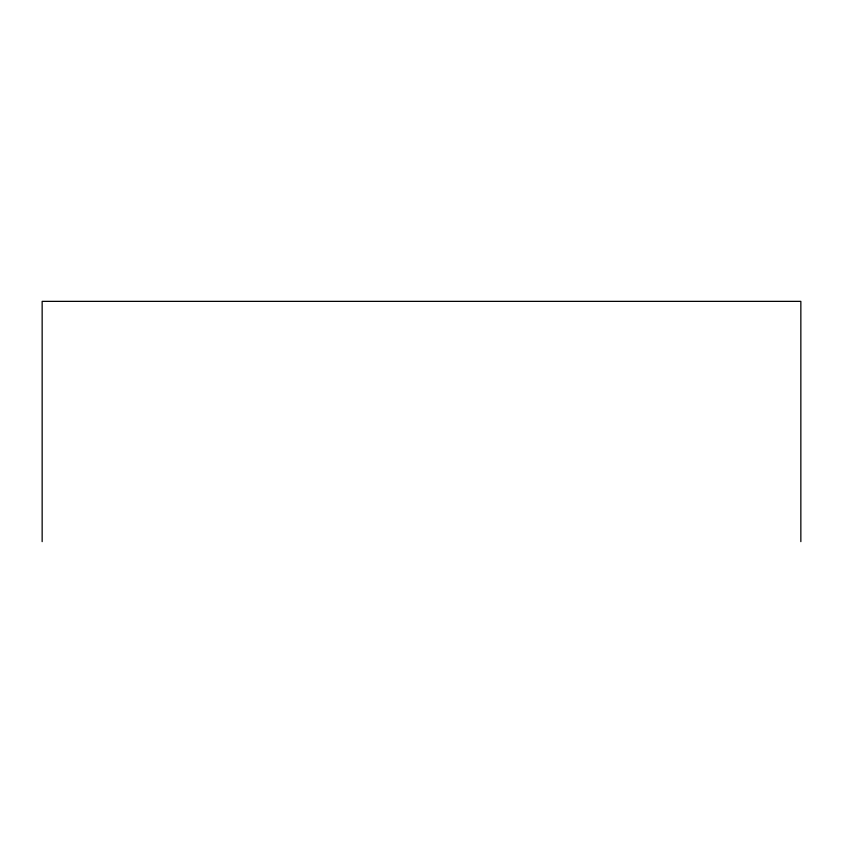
<?xml version="1.0" encoding="UTF-8"?>
<svg xmlns="http://www.w3.org/2000/svg" width="843" height="843" viewBox="0 0 843 843"><rect width="100%" height="100%" fill="white"/><g stroke="black" fill="none" stroke-linecap="round" stroke-linejoin="round"><path stroke-width="1.26" d="M800.85 541.638L800.85 301.362L42.15 301.362L42.15 541.638"/></g></svg>
